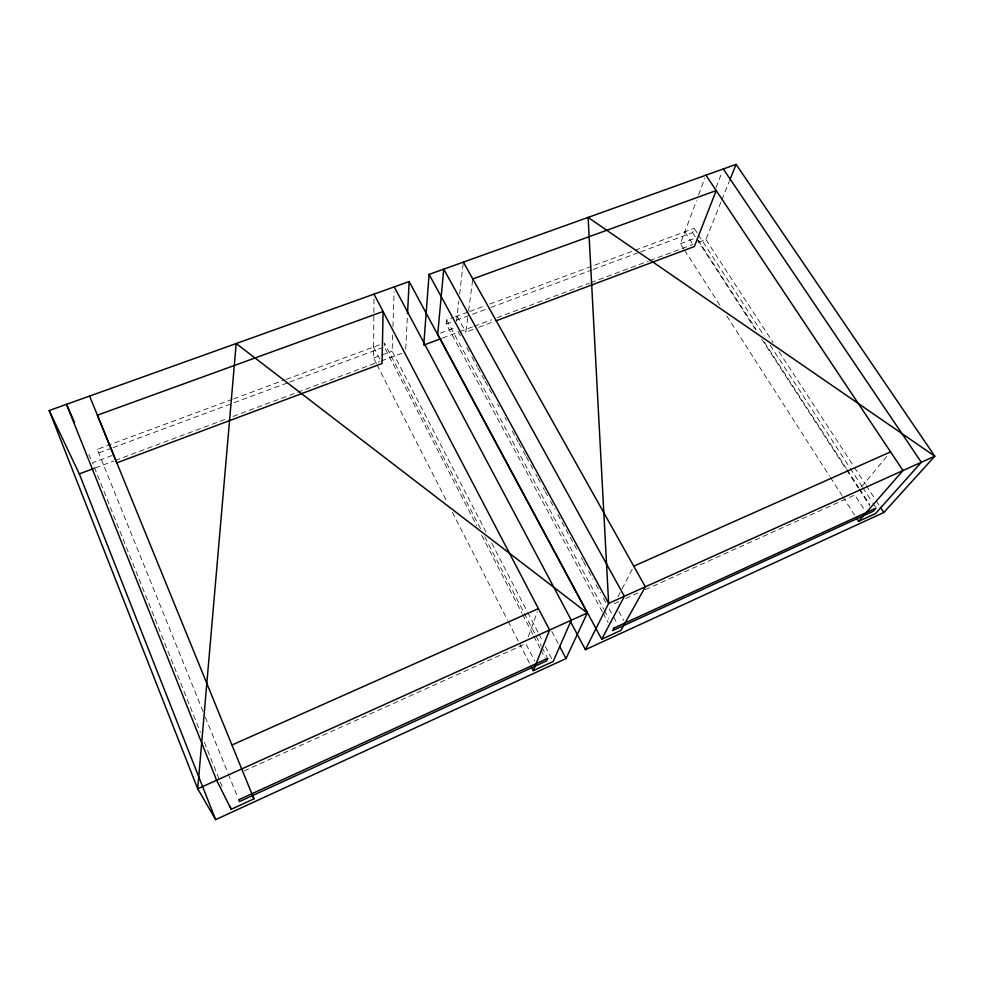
<?xml version="1.0" encoding="UTF-8"?>
<svg xmlns="http://www.w3.org/2000/svg" width="984" height="984" viewBox="0 0 984 984"><rect width="100%" height="100%" fill="white"/><g stroke="black" fill="none" stroke-linecap="round" stroke-linejoin="round"><path stroke-width="0.74" stroke-dasharray="4.92 3.69" d="M376.343 363.526L373.551 358.065L373.981 298.669M486.071 532.184L392.149 351.14L392.69 334.314M392.948 326.663L394.092 291.473M405.716 348.84L407.351 316.725M602.306 611.74L446.219 324.007L446.625 320.009L453.833 317.34M456.49 321.35L458.827 301.129M459.651 294.007L463.353 262.125M473.033 329.431L465.85 332.125L467.831 316.922M468.618 310.846L472.775 278.927M528.334 636.636L537.399 611.421M683.745 248.878L680.424 243.712L696.451 200.674M698.566 195.004L704.888 178.018M640.732 251.83L692.601 232.581L694.212 228.362L697.545 233.491M716.057 187.575L722.182 171.831M698.738 242.273L705.934 239.579L721.297 201.277M721.862 199.85L729.255 181.413M617.952 596.882L621.384 590.216M622.072 588.875L633.757 566.181M861.615 486.797L886.707 456.527M244.192 770.915L525.813 643.647L534.718 661.002M618.702 601.667L614.52 603.561L615.935 606.144M625.689 598.506L638.272 592.823M645.258 589.674L854.85 494.952L864.616 510.069M95.116 467.99L113.8 461.004M115.239 460.463L227.341 418.544M233.097 416.404L379.689 361.583M381.128 361.042L402.69 352.985M442.468 338.102L458.298 332.186M459.737 331.645L472.701 326.799M474.14 326.257L491.41 319.8M497.178 317.647L589.318 283.195M590.757 282.654L648.345 261.117M649.784 260.575L692.982 244.426M478.777 327.278L494.595 321.362M112.139 455.481L92.533 462.787L200.379 732.28M373.551 358.065L392.149 351.14M440.488 333.121L455.776 327.426M680.424 243.712L695.221 238.202M203.024 711.457L97.244 449.344L232.224 399.381M233.663 398.852L284.597 379.984M286.036 379.455L382.997 343.564M455.272 316.811L468.224 312.014M469.663 311.485L484.472 305.999M489.811 304.019L694.212 228.362M111.684 448.126L98.769 452.923L97.244 449.344M113.123 447.597L288.201 382.641M289.64 382.099L382.911 347.487M446.219 324.007L454.866 320.796M456.305 320.255L489.442 307.967M490.881 307.426L591.741 270.01M593.18 269.468L639.293 252.359M705.934 239.579L773.067 342.567M778.934 351.583L853.62 466.145M854.456 467.437L865.366 484.177M866.215 485.456L875.44 499.626M876.277 500.905L879.635 506.059M698.382 234.77L764.297 336.134M770.14 345.126L849.401 467.019M850.237 468.298L861.91 486.256M862.747 487.547L871.922 501.656M872.759 502.947L875.256 506.797M698.234 240.268L755.958 329.209M764.322 342.1L846.289 468.421M847.126 469.712L858.835 487.757M859.672 489.048L869.708 504.521M692.601 232.581L695.934 237.722M696.758 239.001L755.896 330.157M761.727 339.148L845.846 468.827M846.683 470.106L858.343 488.089M859.18 489.368L870.004 506.059M684.852 231.818L692.773 244.081M684.569 250.17L720.202 305.692M726.832 316.024L829.586 476.133M830.422 477.424L842.021 495.506M842.845 496.797L854.444 514.878M457.093 316.135L465.85 332.125M618.764 611.31L623.708 620.351M457.978 331.46L460.918 336.848M466.785 347.623L468.999 351.657M471.926 357.044L477.068 366.478M477.806 367.819L484.411 379.935M485.137 381.288L491.754 393.403M497.621 404.178L499.085 406.872M504.964 417.647L506.428 420.34M512.307 431.103L515.235 436.49M515.973 437.843L518.174 441.877M518.912 443.231L522.578 449.959M523.316 451.312L525.518 455.346M526.243 456.699L529.921 463.427M530.647 464.768L532.861 468.814M535.788 474.202L537.264 476.896M537.99 478.236L540.191 482.283M543.131 487.67L544.595 490.364M545.333 491.705L547.534 495.739M550.474 501.127L554.878 509.208M557.817 514.595L578.371 552.307M581.298 557.682L582.774 560.376M583.5 561.729L585.701 565.763M588.641 571.15L593.044 579.232M595.984 584.619L600.388 592.7M603.327 598.087L606.255 603.475M609.194 608.862L612.86 615.59M613.598 616.931L617.275 623.672M446.625 320.009L603.709 609.108M604.447 610.461L608.85 618.567M603.032 613.093L608.161 622.552M551.815 631.433L558.211 643.647M491.717 543.082L527.03 611.15M527.731 612.503L538.322 632.921M539.035 634.286L542.565 641.088M545.382 646.537L551.741 658.788M480.524 528.691L384.437 343.035L384.35 346.958L476.76 525.751M484.768 536.883L523.623 611.974M524.324 613.339L541.286 646.094M541.987 647.46L546.932 657.017M481.693 535.308L521.901 613.106M522.602 614.471L533.18 634.951M533.894 636.316L540.241 648.591M540.942 649.957L545.173 658.148M373.625 347.032L380.132 359.701M377.032 364.892L446.096 500.007M452.382 512.295L507.486 620.117M508.187 621.482L518.654 641.962M519.355 643.327L529.81 663.794M88.818 454.436L91.918 461.398M205.324 717.164L227.993 773.104M228.313 774.137L237.759 797.298M204.377 742.256L222.064 786.462"/><path stroke-width="1.48" d="M407.511 313.662L409.159 281.547L49.2 410.549L197.71 788.799L215.644 819.623L566.021 658.579L587.3 612.995L409.159 281.547M570.302 621.248L585.394 649.674L883.829 512.492L934.8 456.195L736.081 164.377L429.073 274.413L423.747 345.101L441.029 338.644M729.821 179.986L736.081 164.377M531.212 666.525L533.303 670.621L549.601 630.018L374.018 294.142M585.394 649.674L608.641 603.376L588.1 217.415L934.8 456.195L608.641 603.376L429.073 274.413M601.716 639.231L624.36 596.279L443.747 269.149L437.708 334.154L601.716 639.231L620.941 630.4L645.332 586.821L463.353 262.125M856.105 517.461L858.589 521.336L903.017 470.536L705.946 175.177M74.563 422.431L66.506 404.35L216.615 780.263L231.203 809.279L253.921 798.848L89.605 396.072M533.303 670.621L553.156 661.519L571.31 620.215L394.24 286.885M858.589 521.336L875.563 513.537L921.319 462.283L723.289 168.965M232.052 744.974L538.408 608.616M633.757 566.181L890.569 451.877M49.2 410.549L79.31 473.907L93.677 468.532M496.034 320.821L694.36 246.529L716.204 190.564L472.775 278.927M880.471 507.338L883.829 512.492M559.625 646.365L566.021 658.579M252.175 794.58L253.921 798.848M230.059 806.425L231.203 809.279M79.31 473.907L215.644 819.623M383.083 311.485L382.075 363.502L116.788 462.874L97.416 415.187L383.083 311.485M236.197 343.527L197.71 788.799L587.3 612.995L236.197 343.527M547.645 658.382L546.587 660.879L239.481 801.566L238.669 799.783L547.645 658.382M613.991 628.026L612.565 630.658L873.337 511.2L876.092 508.076L613.991 628.026"/></g></svg>
